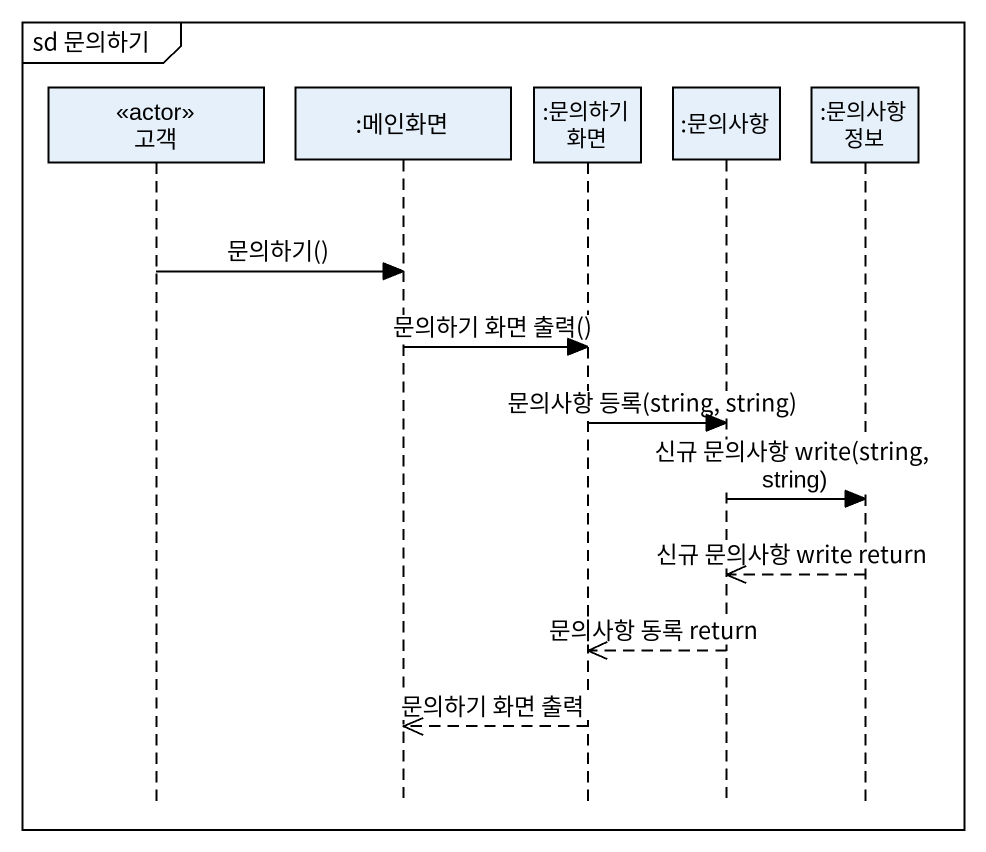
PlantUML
@startuml
mainframe sd 문의하기
hide footbox
participant 고객 <<actor>>
participant ":메인화면" as 메인화면
participant ":문의하기 화면" as 문의하기_화면
participant ":문의사항" as 문의사항
participant ":문의사항 정보" as 문의사항_정보

고객 -> 메인화면 : 문의하기()
메인화면 -> 문의하기_화면 : 문의하기 화면 출력()
문의하기_화면 -> 문의사항 : 문의사항 등록(string, string)
문의사항 -> 문의사항_정보 : 신규 문의사항 write(string, string)
문의사항_정보 -->> 문의사항 : 신규 문의사항 write return
문의사항 -->> 문의하기_화면 : 문의사항 동록 return
문의하기_화면 -->> 메인화면 : 문의하기 화면 출력
@enduml
